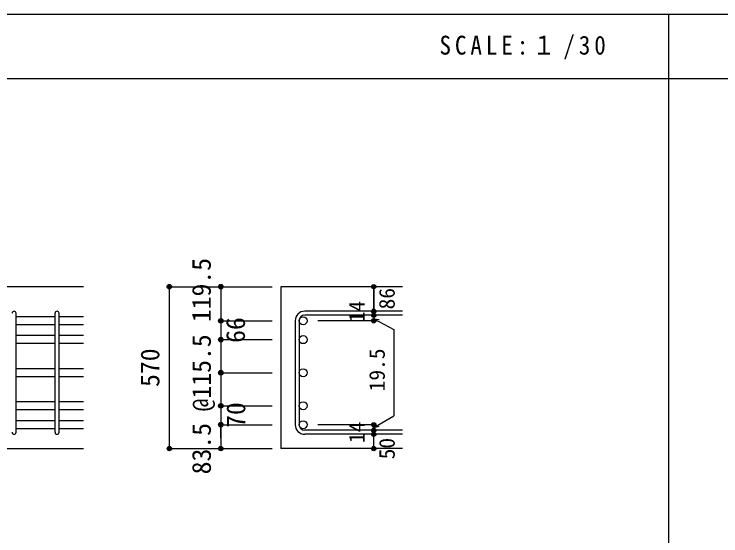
# Model space of a CAD drawing. Units: millimetres at full size, sheet at 1:30; details may follow other scales. Extents: x -5973 to 5954, y -4195 to 4201.
# Drawn here: x -3414 to -942, y 2377 to 4201 of the extents above; entities that cross this region are included whole.
import ezdxf
from ezdxf.enums import TextEntityAlignment as Align

# ---------------------------------------------------------------- set-up
doc = ezdxf.new("R2010")
doc.units = ezdxf.units.MM
doc.header["$LTSCALE"] = 30
doc.header["$PDMODE"] = 32
doc.header["$PDSIZE"] = 15
for name, color, linetype in [('0-1_躯体線', 2, 'Continuous'), ('0-5_基礎梁筋', 7, 'Continuous'), ('0-6_スタラップ筋', 7, 'Continuous'), ('0-D_寸法', 4, 'Continuous'), ('6-7_文字', 7, 'Continuous'), ('F-0_枠', 6, 'Continuous')]:
    doc.layers.add(name, color=color, linetype=linetype)
doc.styles.add('ＭＳ ゴシック', font='')
doc.styles.get('ＭＳ ゴシック').set_extended_font_data('MS Gothic')

msp = doc.modelspace()

# ---------------------------------------------------------------- linework, layer by layer
at = {"layer": '0-1_躯体線'}
for p, q in [((-3170.8, 3248.3), (-5020.8, 3248.3)), ((-2055.8, 3248.3), (-2480.8, 3248.3)), ((-2480.8, 3248.3), (-2480.8, 2682.3)), ((-3570.8, 2682.3), (-3170.8, 2682.3)), ((-2055.8, 2682.3), (-2480.8, 2682.3))]:
    msp.add_line(p, q, dxfattribs=at)
at = {"layer": '0-5_基礎梁筋'}
for p, q in [((-3270.8, 3143.1), (-3406.8, 3143.1)), ((-3170.8, 3143.1), (-3256.8, 3143.1)), ((-3270.8, 3115.1), (-3406.8, 3115.1)), ((-3170.8, 3115.1), (-3256.8, 3115.1)), ((-3270.8, 3077.1), (-3406.8, 3077.1)), ((-3170.8, 3077.1), (-3256.8, 3077.1)), ((-3270.8, 3049.1), (-3406.8, 3049.1)), ((-3170.8, 3049.1), (-3256.8, 3049.1)), ((-3270.8, 2961.45), (-3406.8, 2961.45)), ((-3170.8, 2961.45), (-3256.8, 2961.45)), ((-3270.8, 2933.45), (-3406.8, 2933.45)), ((-3170.8, 2933.45), (-3256.8, 2933.45)), ((-3270.8, 2845.8), (-3406.8, 2845.8)), ((-3170.8, 2845.8), (-3256.8, 2845.8)), ((-3270.8, 2817.8), (-3406.8, 2817.8)), ((-3170.8, 2817.8), (-3256.8, 2817.8)), ((-3270.8, 2779.8), (-3406.8, 2779.8)), ((-3170.8, 2779.8), (-3256.8, 2779.8)), ((-3270.8, 2751.8), (-3406.8, 2751.8)), ((-3170.8, 2751.8), (-3256.8, 2751.8))]:
    msp.add_line(p, q, dxfattribs=at)
at = {"layer": '0-5_基礎梁筋', "color": 3}
for centre in [(-2402.8, 3129.1), (-2402.8, 3063.1), (-2402.8, 2947.45), (-2402.8, 2831.8), (-2402.8, 2765.8)]:
    msp.add_circle(centre, 14, dxfattribs=at)
at = {"layer": '0-6_スタラップ筋'}
for p, q in [((-3406.8, 2739.3), (-3406.8, 3155.6)), ((-3270.8, 2739.3), (-3270.8, 3155.6)), ((-3256.8, 2739.3), (-3256.8, 3155.6)), ((-2055.8, 3162.6), (-2397.3, 3162.6)), ((-2055.8, 3148.6), (-2397.3, 3148.6)), ((-2430.8, 3129.1), (-2430.8, 2765.8)), ((-2416.8, 3129.1), (-2416.8, 2765.8)), ((-2055.8, 2746.3), (-2397.3, 2746.3)), ((-2055.8, 2732.3), (-2397.3, 2732.3))]:
    msp.add_line(p, q, dxfattribs=at)
for centre, radius, start, end in [((-3413.8, 3155.6), 7, 0, 180), ((-3263.8, 3155.6), 7, 0, 180), ((-2397.3, 3129.1), 33.5, 90, 180), ((-2397.3, 3129.1), 19.5, 90, 180), ((-2397.3, 2765.8), 33.5, 180, 270), ((-2397.3, 2765.8), 19.5, 180, 270), ((-3413.8, 2739.3), 7, 180, 0), ((-3263.8, 2739.3), 7, 180, 0)]:
    msp.add_arc(centre, radius, start, end, dxfattribs=at)
at = {"layer": '0-D_寸法'}
for p, q in [((-2870.8, 3248.3), (-2690.8, 3248.3)), ((-2870.8, 3248.3), (-2690.8, 3248.3)), ((-2870.8, 2682.3), (-2870.8, 3248.3)), ((-2690.8, 3248.3), (-2510.8, 3248.3)), ((-2690.8, 3248.3), (-2510.8, 3248.3)), ((-2690.8, 3248.3), (-2690.8, 3129.1)), ((-2155.8, 3148.6), (-2155.8, 3162.6)), ((-2155.8, 3146.1), (-2155.8, 3129.1)), ((-2690.8, 3129.1), (-2510.8, 3129.1)), ((-2690.8, 3129.1), (-2510.8, 3129.1)), ((-2690.8, 3129.1), (-2690.8, 2765.8)), ((-2690.8, 3129.1), (-2690.8, 2765.8)), ((-2155.8, 3129.1), (-2351.89, 3129.1)), ((-2155.8, 3136.35), (-2136.48, 3133.68)), ((-2155.8, 3136.35), (-2085.74, 3098.4)), ((-2085.74, 3098.4), (-2085.74, 2796.5)), ((-2690.8, 3063.1), (-2510.8, 3063.1)), ((-2690.8, 3063.1), (-2510.8, 3063.1)), ((-2690.8, 2947.45), (-2510.8, 2947.45)), ((-2690.8, 2831.8), (-2510.8, 2831.8)), ((-2155.8, 2756.05), (-2085.74, 2796.5)), ((-2690.8, 2765.8), (-2510.8, 2765.8)), ((-2155.8, 2765.8), (-2351.89, 2765.8)), ((-2155.8, 2746.3), (-2155.8, 2765.8)), ((-2155.8, 2756.05), (-2136.48, 2761.23)), ((-2155.8, 2732.3), (-2155.8, 2746.3)), ((-2155.8, 2682.3), (-2155.8, 2732.3)), ((-2870.8, 2682.3), (-2690.8, 2682.3)), ((-2690.8, 2682.3), (-2510.8, 2682.3))]:
    msp.add_line(p, q, dxfattribs=at)
for points in [[(-2155.8, 3248.3), (-2155.8, 3162.6), (-2155.8, 3248.3)], [(-2690.8, 2718.33), (-2690.8, 2765.8), (-2690.8, 2682.3)]]:
    msp.add_lwpolyline(points, dxfattribs=at)
for centre, radius in [((-2870.8, 3248.3), 8), ((-2870.8, 3248.3), 7.2), ((-2870.8, 3248.3), 6.4), ((-2870.8, 3248.3), 5.6), ((-2870.8, 3248.3), 4.8), ((-2870.8, 3248.3), 4), ((-2870.8, 3248.3), 3.2), ((-2870.8, 3248.3), 2.4), ((-2870.8, 3248.3), 1.6), ((-2870.8, 3248.3), 0.8), ((-2690.8, 3248.3), 8), ((-2690.8, 3248.3), 7.2), ((-2690.8, 3248.3), 6.4), ((-2690.8, 3248.3), 5.6), ((-2690.8, 3248.3), 4.8), ((-2690.8, 3248.3), 4), ((-2690.8, 3248.3), 3.2), ((-2690.8, 3248.3), 2.4), ((-2690.8, 3248.3), 1.6), ((-2690.8, 3248.3), 0.8), ((-2155.8, 3248.3), 4), ((-2155.8, 3248.3), 3.6), ((-2155.8, 3248.3), 3.2), ((-2155.8, 3248.3), 2.8), ((-2155.8, 3248.3), 2.4), ((-2155.8, 3248.3), 2), ((-2155.8, 3248.3), 1.6), ((-2155.8, 3248.3), 1.2), ((-2155.8, 3248.3), 0.8), ((-2155.8, 3248.3), 0.4), ((-2155.8, 3162.6), 4), ((-2155.8, 3162.6), 3.6), ((-2155.8, 3162.6), 3.2), ((-2155.8, 3162.6), 2.8), ((-2155.8, 3162.6), 2.4), ((-2155.8, 3162.6), 2), ((-2155.8, 3148.6), 4), ((-2155.8, 3148.6), 3.6), ((-2155.8, 3148.6), 3.2), ((-2155.8, 3148.6), 2.8), ((-2155.8, 3148.6), 2.4), ((-2155.8, 3148.6), 2), ((-2155.8, 3162.6), 1.6), ((-2155.8, 3148.6), 1.6), ((-2155.8, 3162.6), 1.2), ((-2155.8, 3148.6), 1.2), ((-2155.8, 3162.6), 0.8), ((-2155.8, 3148.6), 0.8), ((-2155.8, 3162.6), 0.4), ((-2155.8, 3148.6), 0.4), ((-2690.8, 3129.1), 8), ((-2690.8, 3129.1), 7.2), ((-2690.8, 3129.1), 6.4), ((-2690.8, 3129.1), 5.6), ((-2690.8, 3129.1), 4.8), ((-2690.8, 3129.1), 4), ((-2690.8, 3129.1), 3.2), ((-2690.8, 3129.1), 2.4), ((-2690.8, 3129.1), 1.6), ((-2690.8, 3129.1), 0.8), ((-2155.8, 3129.1), 4), ((-2155.8, 3129.1), 3.6), ((-2155.8, 3129.1), 3.2), ((-2155.8, 3129.1), 2.8), ((-2155.8, 3129.1), 2.4), ((-2155.8, 3129.1), 2), ((-2155.8, 3129.1), 1.6), ((-2155.8, 3129.1), 1.2), ((-2155.8, 3129.1), 0.8), ((-2155.8, 3129.1), 0.4), ((-2690.8, 3063.1), 8), ((-2690.8, 3063.1), 7.2), ((-2690.8, 3063.1), 6.4), ((-2690.8, 3063.1), 5.6), ((-2690.8, 3063.1), 4.8), ((-2690.8, 3063.1), 4), ((-2690.8, 3063.1), 3.2), ((-2690.8, 3063.1), 2.4), ((-2690.8, 3063.1), 1.6), ((-2690.8, 3063.1), 0.8), ((-2690.8, 2947.45), 8), ((-2690.8, 2947.45), 7.2), ((-2690.8, 2947.45), 6.4), ((-2690.8, 2947.45), 5.6), ((-2690.8, 2947.45), 4.8), ((-2690.8, 2947.45), 4), ((-2690.8, 2947.45), 3.2), ((-2690.8, 2947.45), 2.4), ((-2690.8, 2947.45), 1.6), ((-2690.8, 2947.45), 0.8), ((-2690.8, 2831.8), 8), ((-2690.8, 2831.8), 7.2), ((-2690.8, 2831.8), 6.4), ((-2690.8, 2831.8), 5.6), ((-2690.8, 2831.8), 4.8), ((-2690.8, 2831.8), 4), ((-2690.8, 2831.8), 3.2), ((-2690.8, 2831.8), 2.4), ((-2690.8, 2831.8), 1.6), ((-2690.8, 2831.8), 0.8), ((-2690.8, 2765.8), 8), ((-2690.8, 2765.8), 7.2), ((-2690.8, 2765.8), 6.4), ((-2690.8, 2765.8), 5.6), ((-2690.8, 2765.8), 4.8), ((-2690.8, 2765.8), 4), ((-2690.8, 2765.8), 3.2), ((-2155.8, 2765.8), 4), ((-2155.8, 2765.8), 3.6), ((-2155.8, 2765.8), 3.2), ((-2690.8, 2765.8), 2.4), ((-2690.8, 2765.8), 1.6), ((-2690.8, 2765.8), 0.8), ((-2155.8, 2746.3), 4), ((-2155.8, 2746.3), 3.6), ((-2155.8, 2746.3), 3.2), ((-2155.8, 2765.8), 2.8), ((-2155.8, 2746.3), 2.8), ((-2155.8, 2765.8), 2.4), ((-2155.8, 2746.3), 2.4), ((-2155.8, 2765.8), 2), ((-2155.8, 2746.3), 2), ((-2155.8, 2765.8), 1.6), ((-2155.8, 2746.3), 1.6), ((-2155.8, 2765.8), 1.2), ((-2155.8, 2746.3), 1.2), ((-2155.8, 2765.8), 0.8), ((-2155.8, 2746.3), 0.8), ((-2155.8, 2765.8), 0.4), ((-2155.8, 2746.3), 0.4), ((-2155.8, 2732.3), 4), ((-2155.8, 2732.3), 3.6), ((-2155.8, 2732.3), 3.2), ((-2155.8, 2732.3), 2.8), ((-2155.8, 2732.3), 2.4), ((-2155.8, 2732.3), 2), ((-2155.8, 2732.3), 1.6), ((-2155.8, 2732.3), 1.2), ((-2155.8, 2732.3), 0.8), ((-2155.8, 2732.3), 0.4), ((-2870.8, 2682.3), 7.2), ((-2870.8, 2682.3), 6.4), ((-2870.8, 2682.3), 5.6), ((-2870.8, 2682.3), 4.8), ((-2870.8, 2682.3), 4), ((-2870.8, 2682.3), 3.2), ((-2870.8, 2682.3), 2.4), ((-2870.8, 2682.3), 1.6), ((-2870.8, 2682.3), 0.8), ((-2690.8, 2682.3), 7.2), ((-2690.8, 2682.3), 6.4), ((-2690.8, 2682.3), 5.6), ((-2690.8, 2682.3), 4.8), ((-2690.8, 2682.3), 4), ((-2690.8, 2682.3), 3.2), ((-2690.8, 2682.3), 2.4), ((-2690.8, 2682.3), 1.6), ((-2690.8, 2682.3), 0.8), ((-2155.8, 2682.3), 4), ((-2155.8, 2682.3), 3.6), ((-2155.8, 2682.3), 3.2), ((-2155.8, 2682.3), 2.8), ((-2155.8, 2682.3), 2.4), ((-2155.8, 2682.3), 2), ((-2155.8, 2682.3), 1.6), ((-2155.8, 2682.3), 1.2), ((-2155.8, 2682.3), 0.8), ((-2155.8, 2682.3), 0.4)]:
    msp.add_circle(centre, radius, dxfattribs=at)
at = {"layer": '0-D_寸法', "color": 7}
for p in [(-2870.8, 3248.3), (-2690.8, 3248.3), (-2690.8, 3248.3), (-2155.8, 3248.3), (-2155.8, 3162.6), (-2155.8, 3148.6), (-2690.8, 3129.1), (-2690.8, 3129.1), (-2155.8, 3129.1), (-2690.8, 3063.1), (-2690.8, 3063.1), (-2690.8, 2947.45), (-2690.8, 2947.45), (-2690.8, 2947.45), (-2690.8, 2831.8), (-2690.8, 2831.8), (-2690.8, 2831.8), (-2690.8, 2765.8), (-2690.8, 2765.8), (-2690.8, 2765.8), (-2155.8, 2765.8), (-2155.8, 2765.8), (-2155.8, 2746.3), (-2155.8, 2732.3), (-2870.8, 2682.3), (-2690.8, 2682.3), (-2155.8, 2682.3)]:
    msp.add_point(p, dxfattribs=at)
at = {"layer": 'F-0_枠'}
msp.add_line((-5972.88, 4201.15), (5954.1, 4201.15), dxfattribs=at)
at = {"layer": 'F-0_枠', "color": 2}
for p, q in [((-1124.64, 4201.15), (-1124.64, -4195.24)), ((-5972.88, 3976.15), (3723.6, 3976.15))]:
    msp.add_line(p, q, dxfattribs=at)

# ---------------------------------------------------------------- texts
at = {"layer": '0-D_寸法', "style": 'ＭＳ ゴシック'}
for s, height, p in [('119.5', 65.98, (-2706.06, 3124.31)), ('86', 54.99, (-2065.98, 3168.94)), ('14', 54.99, (-2171.03, 3123.94)), ('66', 65.98, (-2586.56, 3051.79)), ('@115.5', 65.98, (-2705.8, 2812.45)), ('570', 65.98, (-2885.8, 2897.8)), ('19.5', 54.99, (-2100.57, 2882.62)), ('70', 65.98, (-2585.36, 2754.7)), ('14', 54.99, (-2171.06, 2701.62)), ('83.5', 65.98, (-2705.8, 2592.3)), ('50', 54.99, (-2065.8, 2644.8))]:
    msp.add_text(s, height=height, rotation=90, dxfattribs=at).set_placement(p, align=Align.BOTTOM_LEFT)
at = {"layer": '6-7_文字', "color": 2, "insert": (-1925.98, 4043.65), "char_height": 65.98, "attachment_point": 7, "style": 'ＭＳ ゴシック'}
msp.add_mtext('\\T1.34;\\W0.9;SCALE:１/30', dxfattribs=at)

doc.saveas('drawing.dxf')
